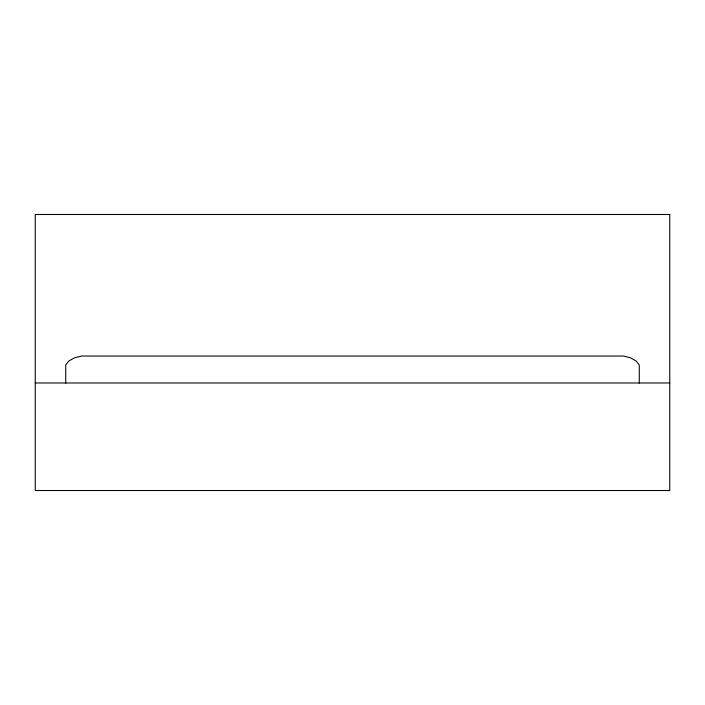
<?xml version="1.0" encoding="UTF-8"?>
<svg xmlns="http://www.w3.org/2000/svg" width="705" height="705" viewBox="0 0 705 705"><rect width="100%" height="100%" fill="white"/><g stroke="black" fill="none" stroke-linecap="round" stroke-linejoin="round"><path stroke-width="1.06" d="M35.25 382.974L669.75 382.974M639.276 383.176L639.276 364.996L636.086 360.951L630.534 357.832L623.352 356.034L81.657 356.034L74.466 357.832L68.914 360.951L65.724 364.996L65.724 383.176M669.75 214.487L35.25 214.487L35.25 490.513L669.75 490.513L669.75 214.487"/></g></svg>
